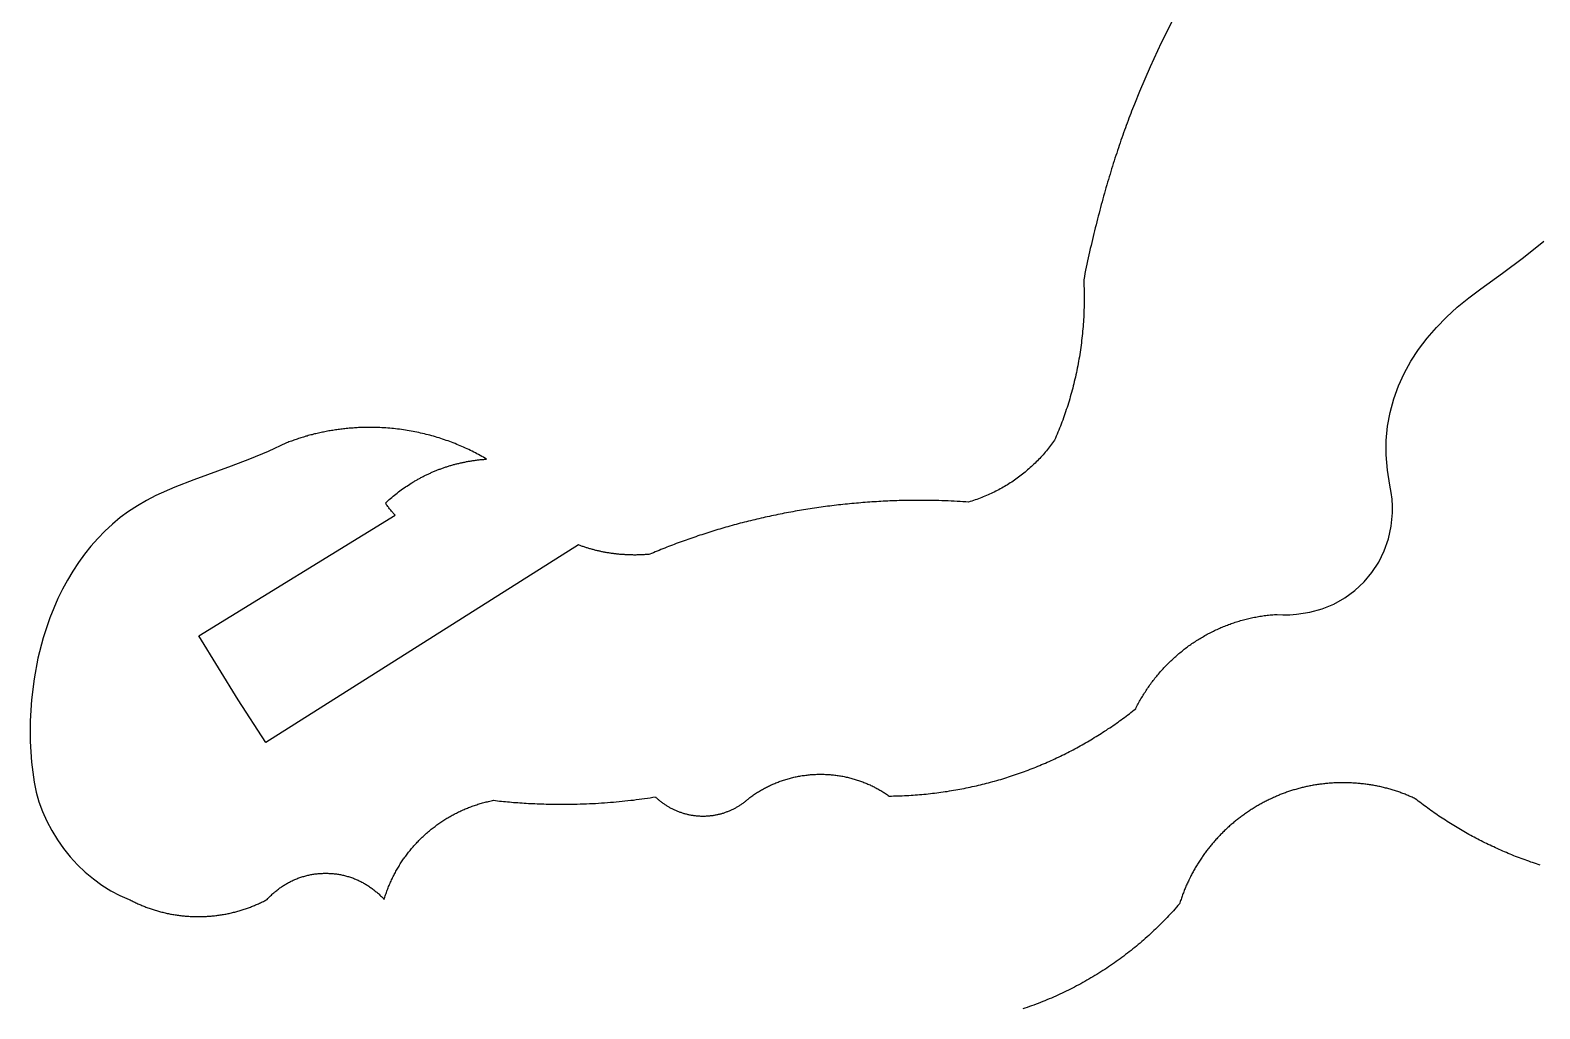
# Model space of a CAD drawing. Extents: x -331 to 1103, y -532 to 1751.
# Drawn here: x 483.9 to 729.2, y 508.9 to 667.9 of the extents above; entities that cross this region are included whole.
import ezdxf

# ---------------------------------------------------------------- set-up
doc = ezdxf.new("R2010")
doc.units = 0
doc.layers.add('Default_Layer', color=1, linetype='CONTINUOUS')

msp = doc.modelspace()

# ---------------------------------------------------------------- linework, layer by layer
at = {"layer": 'Default_Layer'}
for points in [[(669.59, 669.7), (667.66, 665.86), (665.85, 661.93), (664.13, 657.92), (663.3, 655.88), (663.15, 655.51), (663.01, 655.13), (662.86, 654.75), (662.71, 654.37), (662.56, 653.98), (662.42, 653.6), (662.27, 653.21), (662.13, 652.82), (661.98, 652.42), (661.84, 652.03), (661.69, 651.63), (661.55, 651.23), (661.41, 650.82), (661.27, 650.42), (661.12, 650.01), (660.98, 649.6), (660.84, 649.19), (660.7, 648.78), (660.57, 648.36), (660.43, 647.94), (660.29, 647.52), (660.15, 647.1), (660.02, 646.67), (659.88, 646.25), (659.75, 645.82), (659.61, 645.38), (659.48, 644.95), (659.35, 644.51), (659.21, 644.08), (659.08, 643.64), (658.95, 643.19), (658.82, 642.75), (658.69, 642.3), (658.56, 641.85), (658.44, 641.4), (658.31, 640.95), (658.18, 640.49), (658.06, 640.03), (657.93, 639.57), (657.81, 639.11), (657.68, 638.64), (657.56, 638.18), (657.44, 637.71), (657.32, 637.24), (657.2, 636.76), (657.08, 636.29), (656.96, 635.81), (656.84, 635.33), (656.73, 634.85), (656.61, 634.37), (656.49, 633.88), (656.38, 633.39), (656.27, 632.9), (656.15, 632.41), (656.04, 631.91), (655.93, 631.42), (655.82, 630.92), (655.71, 630.42), (655.6, 629.91), (655.5, 629.41), (655.39, 628.9), (655.28, 628.39), (655.18, 627.88), (655.07, 627.37), (655.09, 627.03), (655.11, 626.68), (655.12, 626.32), (655.13, 625.95), (655.14, 625.58), (655.14, 625.19), (655.15, 624.81), (655.15, 624.42), (655.15, 624.03), (655.14, 623.64), (655.14, 623.25), (655.13, 622.86), (655.12, 622.47), (655.1, 622.08), (655.09, 621.69), (655.07, 621.3), (655.05, 620.92), (655.02, 620.53), (655, 620.15), (654.97, 619.76), (654.93, 619.38), (654.9, 619), (654.86, 618.62), (654.82, 618.23), (654.78, 617.85), (654.74, 617.48), (654.69, 617.1), (654.65, 616.72), (654.59, 616.34), (654.54, 615.97), (654.49, 615.59), (654.43, 615.22), (654.37, 614.85), (654.3, 614.48), (654.24, 614.11), (654.17, 613.74), (654.1, 613.37), (654.03, 613), (653.96, 612.64), (653.88, 612.27), (653.8, 611.91), (653.72, 611.55), (653.64, 611.18), (653.55, 610.82), (653.47, 610.47), (653.38, 610.11), (653.29, 609.75), (653.19, 609.4), (653.1, 609.04), (653, 608.69), (652.9, 608.34), (652.8, 607.99), (652.69, 607.64), (652.59, 607.29), (652.48, 606.95), (652.37, 606.6), (652.25, 606.26), (652.14, 605.92), (652.02, 605.58), (651.91, 605.24), (651.78, 604.9), (651.66, 604.56), (651.54, 604.23), (651.41, 603.9), (651.28, 603.57), (651.15, 603.24), (651.02, 602.91), (650.89, 602.58), (650.75, 602.26), (650.61, 601.93), (650.47, 601.61), (650.33, 601.29), (650.17, 601.07), (650.01, 600.85), (649.85, 600.63), (649.68, 600.41), (649.52, 600.19), (649.35, 599.98), (649.18, 599.77), (649.01, 599.56), (648.83, 599.35), (648.66, 599.14), (648.48, 598.94), (648.3, 598.74), (648.11, 598.54), (647.93, 598.34), (647.74, 598.14), (647.55, 597.95), (647.36, 597.76), (647.17, 597.57), (646.97, 597.38), (646.78, 597.19), (646.58, 597.01), (646.38, 596.83), (646.18, 596.65), (645.97, 596.47), (645.77, 596.29), (645.56, 596.12), (645.35, 595.95), (645.14, 595.78), (644.92, 595.61), (644.71, 595.45), (644.49, 595.28), (644.27, 595.12), (644.05, 594.96), (643.83, 594.81), (643.6, 594.65), (643.38, 594.5), (643.15, 594.35), (642.92, 594.21), (642.69, 594.06), (642.46, 593.92), (642.22, 593.78), (641.98, 593.64), (641.75, 593.51), (641.51, 593.37), (641.26, 593.24), (641.02, 593.12), (640.78, 592.99), (640.53, 592.87), (640.28, 592.75), (640.03, 592.63), (639.78, 592.51), (639.53, 592.4), (639.27, 592.29), (639.02, 592.18), (638.76, 592.07), (638.5, 591.97), (638.24, 591.87), (637.98, 591.77), (637.71, 591.67), (637.45, 591.58), (637.18, 591.49), (636.91, 591.4), (636.64, 591.32), (636.37, 591.23), (635.92, 591.27), (635.46, 591.3), (634.99, 591.33), (634.51, 591.35), (634.03, 591.38), (633.54, 591.4), (633.04, 591.42), (632.54, 591.44), (632.03, 591.46), (631.52, 591.47), (631.01, 591.49), (630.49, 591.5), (629.97, 591.5), (629.44, 591.51), (628.92, 591.51), (628.39, 591.51), (628.02, 591.51), (627.65, 591.51), (627.28, 591.51), (626.91, 591.51), (626.54, 591.5), (626.17, 591.49), (625.81, 591.49), (625.44, 591.48), (625.07, 591.47), (624.7, 591.46), (624.33, 591.44), (623.97, 591.43), (623.6, 591.42), (623.23, 591.4), (622.87, 591.38), (622.5, 591.37), (622.13, 591.35), (621.77, 591.33), (621.4, 591.3), (621.04, 591.28), (620.68, 591.26), (620.31, 591.23), (619.95, 591.21), (619.58, 591.18), (619.22, 591.15), (618.86, 591.12), (618.5, 591.09), (618.14, 591.06), (617.77, 591.03), (617.41, 591), (617.05, 590.96), (616.69, 590.92), (616.33, 590.89), (615.97, 590.85), (615.62, 590.81), (615.26, 590.77), (614.9, 590.73), (614.54, 590.69), (614.18, 590.64), (613.83, 590.6), (613.47, 590.55), (613.12, 590.51), (612.76, 590.46), (612.4, 590.41), (612.05, 590.36), (611.7, 590.31), (611.34, 590.26), (610.99, 590.2), (610.64, 590.15), (610.28, 590.09), (609.93, 590.04), (609.58, 589.98), (609.23, 589.92), (608.88, 589.86), (608.53, 589.8), (608.18, 589.74), (607.83, 589.68), (607.48, 589.61), (607.14, 589.55), (606.79, 589.48), (606.44, 589.42), (606.09, 589.35), (605.75, 589.28), (605.4, 589.21), (605.06, 589.14), (604.71, 589.07), (604.37, 589), (604.03, 588.92), (603.68, 588.85), (603.34, 588.77), (603, 588.7), (602.66, 588.62), (602.32, 588.54), (601.98, 588.46), (601.64, 588.38), (601.3, 588.3), (600.96, 588.21), (600.63, 588.13), (600.29, 588.05), (599.95, 587.96), (599.62, 587.87), (599.28, 587.79), (598.95, 587.7), (598.61, 587.61), (598.28, 587.52), (597.95, 587.43), (597.61, 587.33), (597.28, 587.24), (596.95, 587.15), (596.62, 587.05), (596.29, 586.96), (595.96, 586.86), (595.63, 586.76), (595.31, 586.66), (594.98, 586.56), (594.65, 586.46), (594.33, 586.36), (594, 586.26), (593.68, 586.15), (593.35, 586.05), (593.03, 585.94), (592.71, 585.84), (592.38, 585.73), (592.06, 585.62), (591.74, 585.51), (591.42, 585.4), (591.1, 585.29), (590.78, 585.18), (590.47, 585.07), (590.15, 584.95), (589.83, 584.84), (589.52, 584.72), (589.2, 584.61), (588.89, 584.49), (588.57, 584.37), (588.26, 584.25), (587.95, 584.13), (587.64, 584.01), (587.33, 583.89), (587.02, 583.77), (586.71, 583.64), (586.4, 583.52), (586.09, 583.39), (585.79, 583.27), (585.48, 583.14), (585.17, 583.01), (584.87, 582.89), (584.57, 582.76), (584.43, 582.74), (584.29, 582.73), (584.15, 582.72), (584, 582.71), (583.85, 582.7), (583.7, 582.69), (583.55, 582.68), (583.4, 582.67), (583.25, 582.67), (583.09, 582.66), (582.94, 582.66), (582.78, 582.65), (582.62, 582.65), (582.46, 582.65), (582.3, 582.64), (582.14, 582.64), (581.99, 582.64), (581.83, 582.65), (581.68, 582.65), (581.53, 582.65), (581.37, 582.66), (581.22, 582.66), (581.07, 582.67), (580.92, 582.67), (580.77, 582.68), (580.61, 582.69), (580.46, 582.7), (580.31, 582.71), (580.16, 582.72), (580.01, 582.73), (579.86, 582.74), (579.71, 582.75), (579.56, 582.77), (579.41, 582.78), (579.26, 582.8), (579.12, 582.81), (578.97, 582.83), (578.82, 582.85), (578.67, 582.87), (578.53, 582.89), (578.38, 582.91), (578.23, 582.93), (578.09, 582.95), (577.94, 582.97), (577.8, 583), (577.65, 583.02), (577.51, 583.05), (577.36, 583.07), (577.22, 583.1), (577.08, 583.13), (576.93, 583.15), (576.79, 583.18), (576.65, 583.21), (576.51, 583.24), (576.37, 583.27), (576.23, 583.3), (576.09, 583.34), (575.95, 583.37), (575.81, 583.4), (575.67, 583.44), (575.53, 583.47), (575.39, 583.51), (575.26, 583.55), (575.12, 583.58), (574.98, 583.62), (574.85, 583.66), (574.71, 583.7), (574.58, 583.74), (574.44, 583.78), (574.31, 583.82), (574.18, 583.87), (574.05, 583.91), (573.91, 583.95), (573.78, 584), (573.65, 584.04), (573.52, 584.09), (573.39, 584.13), (573.26, 584.18), (573.14, 584.23), (573.01, 584.27), (522.22, 552.21), (517.71, 559.11), (511.33, 569.49), (543.24, 589.11), (543.14, 589.22), (543.03, 589.33), (542.92, 589.44), (542.82, 589.56), (542.72, 589.67), (542.62, 589.79), (542.51, 589.91), (542.41, 590.03), (542.32, 590.16), (542.22, 590.28), (542.12, 590.41), (542.02, 590.54), (541.93, 590.67), (541.83, 590.8), (541.74, 590.94), (541.65, 591.07), (541.85, 591.26), (542.05, 591.45), (542.26, 591.64), (542.47, 591.82), (542.68, 592), (542.9, 592.18), (543.11, 592.36), (543.33, 592.53), (543.55, 592.71), (543.77, 592.88), (543.99, 593.05), (544.21, 593.21), (544.44, 593.38), (544.67, 593.54), (544.9, 593.7), (545.13, 593.85), (545.37, 594.01), (545.6, 594.16), (545.84, 594.31), (545.96, 594.38), (546.08, 594.45), (546.2, 594.53), (546.32, 594.6), (546.44, 594.67), (546.56, 594.74), (546.68, 594.81), (546.8, 594.88), (546.93, 594.95), (547.05, 595.02), (547.17, 595.08), (547.3, 595.15), (547.42, 595.22), (547.55, 595.28), (547.67, 595.35), (547.8, 595.41), (547.92, 595.48), (548.05, 595.54), (548.18, 595.6), (548.3, 595.66), (548.43, 595.72), (548.56, 595.78), (548.69, 595.84), (548.82, 595.9), (548.95, 595.96), (549.07, 596.02), (549.2, 596.08), (549.34, 596.13), (549.47, 596.19), (549.6, 596.24), (549.73, 596.3), (549.86, 596.35), (549.99, 596.4), (550.12, 596.46), (550.26, 596.51), (550.39, 596.56), (550.52, 596.61), (550.66, 596.66), (550.79, 596.71), (550.93, 596.75), (551.06, 596.8), (551.2, 596.85), (551.33, 596.89), (551.47, 596.94), (551.61, 596.98), (551.74, 597.03), (551.88, 597.07), (552.02, 597.11), (552.15, 597.16), (552.29, 597.2), (552.43, 597.24), (552.57, 597.28), (552.71, 597.32), (552.85, 597.35), (552.99, 597.39), (553.13, 597.43), (553.27, 597.46), (553.41, 597.5), (553.55, 597.53), (553.69, 597.57), (553.83, 597.6), (553.98, 597.63), (554.12, 597.66), (554.26, 597.69), (554.4, 597.72), (554.55, 597.75), (554.69, 597.78), (554.83, 597.81), (554.98, 597.83), (555.12, 597.86), (555.27, 597.89), (555.41, 597.91), (555.56, 597.93), (555.7, 597.96), (555.85, 597.98), (555.99, 598), (556.14, 598.02), (556.29, 598.04), (556.43, 598.06), (556.58, 598.08), (556.73, 598.1), (556.88, 598.11), (557.02, 598.13), (557.17, 598.14), (557.32, 598.16), (557.47, 598.17), (557.62, 598.18), (557.77, 598.2), (557.92, 598.21), (558.07, 598.22), (557.81, 598.37), (557.56, 598.52), (557.3, 598.66), (557.04, 598.81), (556.78, 598.95), (556.51, 599.09), (556.25, 599.23), (555.98, 599.37), (555.71, 599.5), (555.44, 599.64), (555.17, 599.77), (554.9, 599.9), (554.63, 600.02), (554.35, 600.15), (554.08, 600.27), (553.8, 600.39), (553.52, 600.51), (553.24, 600.62), (552.96, 600.74), (552.67, 600.85), (552.39, 600.96), (552.1, 601.06), (551.81, 601.17), (551.52, 601.27), (551.23, 601.37), (550.94, 601.47), (550.65, 601.56), (550.36, 601.66), (550.06, 601.75), (549.77, 601.84), (549.47, 601.92), (549.17, 602.01), (548.87, 602.09), (548.57, 602.17), (548.27, 602.24), (547.97, 602.32), (547.66, 602.39), (547.36, 602.46), (547.05, 602.53), (546.74, 602.59), (546.44, 602.65), (546.13, 602.71), (545.82, 602.77), (545.51, 602.83), (545.19, 602.88), (544.88, 602.93), (544.57, 602.97), (544.25, 603.02), (543.94, 603.06), (543.62, 603.1), (543.3, 603.14), (542.98, 603.17), (542.67, 603.2), (542.35, 603.23), (542.02, 603.26), (541.7, 603.28), (541.38, 603.3), (541.06, 603.32), (540.73, 603.33), (540.41, 603.35), (540.08, 603.36), (539.76, 603.36), (539.43, 603.37), (539.1, 603.37), (538.88, 603.37), (538.65, 603.37), (538.42, 603.36), (538.2, 603.36), (537.97, 603.35), (537.74, 603.34), (537.52, 603.34), (537.29, 603.33), (537.07, 603.31), (536.84, 603.3), (536.62, 603.29), (536.4, 603.27), (536.17, 603.26), (535.95, 603.24), (535.73, 603.22), (535.51, 603.2), (535.29, 603.18), (535.06, 603.16), (534.84, 603.13), (534.62, 603.11), (534.41, 603.08), (534.19, 603.05), (533.97, 603.02), (533.75, 602.99), (533.53, 602.96), (533.32, 602.93), (533.1, 602.89), (532.89, 602.86), (532.67, 602.82), (532.46, 602.79), (532.24, 602.75), (532.03, 602.71), (531.82, 602.67), (531.61, 602.62), (531.4, 602.58), (531.18, 602.54), (530.98, 602.49), (530.77, 602.44), (530.56, 602.4), (530.35, 602.35), (530.14, 602.3), (529.94, 602.25), (529.73, 602.19), (529.53, 602.14), (529.32, 602.09), (529.12, 602.03), (528.92, 601.97), (528.71, 601.92), (528.51, 601.86), (528.31, 601.8), (528.11, 601.74), (527.91, 601.68), (527.72, 601.61), (527.52, 601.55), (527.32, 601.48), (527.13, 601.42), (526.93, 601.35), (526.74, 601.28), (526.55, 601.21), (526.36, 601.14), (526.16, 601.07), (525.97, 601), (525.79, 600.93), (525.6, 600.85), (522.59, 599.44), (519.59, 598.19), (516.57, 597.06), (510.5, 594.85), (507.44, 593.65), (504.37, 592.29), (502.82, 591.5), (501.35, 590.64), (499.93, 589.71), (498.58, 588.71), (497.29, 587.64), (496.07, 586.51), (494.9, 585.32), (493.8, 584.07), (492.76, 582.77), (491.78, 581.42), (490.86, 580.02), (490, 578.58), (489.2, 577.1), (488.45, 575.58), (487.14, 572.45), (486.06, 569.21), (485.2, 565.89), (484.56, 562.51), (484.14, 559.11), (483.94, 555.71), (483.94, 552.33), (484.16, 549), (484.57, 545.75), (484.9, 544.14), (485.35, 542.54), (485.93, 540.96), (486.63, 539.4), (487.44, 537.87), (488.35, 536.39), (489.35, 534.97), (490.45, 533.61), (491.62, 532.32), (492.88, 531.12), (494.2, 530.01), (495.58, 529), (497.02, 528.1), (498.51, 527.33), (500.03, 526.7), (500.18, 526.61), (500.33, 526.53), (500.49, 526.45), (500.64, 526.37), (500.8, 526.3), (500.96, 526.22), (501.11, 526.15), (501.27, 526.07), (501.43, 526), (501.59, 525.93), (501.75, 525.85), (501.92, 525.79), (502.08, 525.72), (502.24, 525.65), (502.41, 525.58), (502.57, 525.52), (502.74, 525.45), (502.9, 525.39), (503.07, 525.33), (503.24, 525.27), (503.41, 525.21), (503.58, 525.15), (503.75, 525.09), (503.92, 525.04), (504.09, 524.98), (504.26, 524.93), (504.43, 524.88), (504.61, 524.83), (504.78, 524.78), (504.96, 524.73), (505.13, 524.68), (505.31, 524.64), (505.49, 524.6), (505.66, 524.55), (505.84, 524.51), (506.02, 524.47), (506.2, 524.43), (506.38, 524.39), (506.56, 524.36), (506.74, 524.32), (506.92, 524.29), (507.1, 524.26), (507.29, 524.23), (507.47, 524.2), (507.65, 524.17), (507.84, 524.14), (508.02, 524.12), (508.21, 524.09), (508.39, 524.07), (508.58, 524.05), (508.77, 524.03), (508.95, 524.01), (509.14, 523.99), (509.33, 523.98), (509.52, 523.96), (509.71, 523.95), (509.9, 523.94), (510.09, 523.93), (510.28, 523.92), (510.47, 523.91), (510.66, 523.91), (510.85, 523.91), (511.04, 523.9), (511.23, 523.9), (511.42, 523.9), (511.62, 523.91), (511.81, 523.91), (512, 523.91), (512.19, 523.92), (512.38, 523.93), (512.57, 523.94), (512.76, 523.95), (512.95, 523.96), (513.14, 523.98), (513.32, 523.99), (513.51, 524.01), (513.7, 524.03), (513.89, 524.05), (514.07, 524.07), (514.26, 524.09), (514.44, 524.12), (514.63, 524.14), (514.81, 524.17), (514.99, 524.2), (515.18, 524.23), (515.36, 524.26), (515.54, 524.29), (515.72, 524.32), (515.91, 524.36), (516.09, 524.39), (516.27, 524.43), (516.44, 524.47), (516.62, 524.51), (516.8, 524.55), (516.98, 524.6), (517.16, 524.64), (517.33, 524.68), (517.51, 524.73), (517.68, 524.78), (517.86, 524.83), (518.03, 524.88), (518.2, 524.93), (518.38, 524.98), (518.55, 525.04), (518.72, 525.09), (518.89, 525.15), (519.06, 525.21), (519.23, 525.27), (519.39, 525.33), (519.56, 525.39), (519.73, 525.45), (519.89, 525.52), (520.06, 525.58), (520.22, 525.65), (520.39, 525.72), (520.55, 525.79), (520.71, 525.85), (520.87, 525.93), (521.03, 526), (521.19, 526.07), (521.35, 526.15), (521.51, 526.22), (521.67, 526.3), (521.82, 526.37), (521.98, 526.45), (522.13, 526.53), (522.28, 526.61), (522.44, 526.7), (522.55, 526.82), (522.66, 526.94), (522.77, 527.06), (522.89, 527.17), (523, 527.29), (523.12, 527.4), (523.24, 527.52), (523.36, 527.63), (523.49, 527.74), (523.61, 527.85), (523.73, 527.95), (523.86, 528.06), (523.99, 528.16), (524.12, 528.26), (524.25, 528.36), (524.38, 528.46), (524.51, 528.56), (524.65, 528.65), (524.78, 528.75), (524.92, 528.84), (525.06, 528.93), (525.2, 529.02), (525.34, 529.1), (525.48, 529.19), (525.62, 529.27), (525.76, 529.35), (525.91, 529.43), (526.05, 529.51), (526.2, 529.59), (526.35, 529.66), (526.5, 529.73), (526.65, 529.8), (526.8, 529.87), (526.95, 529.93), (527.11, 530), (527.26, 530.06), (527.42, 530.12), (527.57, 530.18), (527.73, 530.24), (527.89, 530.29), (528.05, 530.34), (528.21, 530.39), (528.37, 530.44), (528.53, 530.49), (528.7, 530.53), (528.86, 530.57), (529.02, 530.61), (529.19, 530.65), (529.35, 530.68), (529.52, 530.72), (529.69, 530.75), (529.86, 530.78), (530.03, 530.8), (530.2, 530.83), (530.37, 530.85), (530.54, 530.87), (530.71, 530.89), (530.88, 530.9), (531.06, 530.92), (531.23, 530.93), (531.41, 530.93), (531.58, 530.94), (531.76, 530.94), (531.93, 530.95), (532.11, 530.94), (532.28, 530.94), (532.46, 530.93), (532.63, 530.93), (532.81, 530.92), (532.98, 530.9), (533.15, 530.89), (533.33, 530.87), (533.5, 530.85), (533.67, 530.83), (533.84, 530.8), (534.01, 530.78), (534.18, 530.75), (534.34, 530.72), (534.51, 530.68), (534.68, 530.65), (534.84, 530.61), (535.01, 530.57), (535.17, 530.53), (535.33, 530.49), (535.49, 530.44), (535.66, 530.39), (535.82, 530.34), (535.97, 530.29), (536.13, 530.24), (536.29, 530.18), (536.45, 530.12), (536.6, 530.06), (536.76, 530), (536.91, 529.93), (537.06, 529.87), (537.21, 529.8), (537.37, 529.73), (537.51, 529.66), (537.66, 529.59), (537.81, 529.51), (537.96, 529.43), (538.1, 529.35), (538.24, 529.27), (538.39, 529.19), (538.53, 529.1), (538.67, 529.02), (538.81, 528.93), (538.95, 528.84), (539.08, 528.75), (539.22, 528.65), (539.35, 528.56), (539.49, 528.46), (539.62, 528.36), (539.75, 528.26), (539.88, 528.16), (540, 528.06), (540.13, 527.95), (540.26, 527.85), (540.38, 527.74), (540.5, 527.63), (540.62, 527.52), (540.74, 527.4), (540.86, 527.29), (540.98, 527.17), (541.09, 527.06), (541.21, 526.94), (541.32, 526.82), (541.43, 526.7), (541.49, 526.89), (541.55, 527.08), (541.61, 527.27), (541.67, 527.46), (541.74, 527.65), (541.81, 527.84), (541.87, 528.03), (541.94, 528.21), (542.02, 528.4), (542.09, 528.59), (542.16, 528.77), (542.24, 528.96), (542.32, 529.14), (542.4, 529.32), (542.48, 529.5), (542.56, 529.68), (542.64, 529.86), (542.73, 530.04), (542.81, 530.22), (542.9, 530.4), (542.99, 530.57), (543.08, 530.75), (543.17, 530.92), (543.26, 531.09), (543.36, 531.27), (543.45, 531.44), (543.55, 531.61), (543.65, 531.78), (543.75, 531.95), (543.85, 532.12), (543.95, 532.28), (544.06, 532.45), (544.16, 532.61), (544.27, 532.78), (544.38, 532.94), (544.49, 533.1), (544.6, 533.26), (544.71, 533.42), (544.82, 533.58), (544.94, 533.74), (545.05, 533.9), (545.17, 534.05), (545.29, 534.21), (545.41, 534.36), (545.53, 534.51), (545.65, 534.66), (545.77, 534.81), (545.9, 534.96), (546.03, 535.11), (546.15, 535.26), (546.28, 535.41), (546.41, 535.55), (546.54, 535.69), (546.67, 535.84), (546.8, 535.98), (546.94, 536.12), (547.07, 536.26), (547.21, 536.4), (547.35, 536.53), (547.49, 536.67), (547.63, 536.81), (547.77, 536.94), (547.91, 537.07), (548.05, 537.2), (548.2, 537.33), (548.34, 537.46), (548.49, 537.59), (548.64, 537.72), (548.79, 537.84), (548.93, 537.96), (549.09, 538.09), (549.24, 538.21), (549.39, 538.33), (549.54, 538.45), (549.7, 538.56), (549.86, 538.68), (550.01, 538.8), (550.17, 538.91), (550.33, 539.02), (550.49, 539.13), (550.65, 539.24), (550.81, 539.35), (550.98, 539.46), (551.14, 539.56), (551.3, 539.67), (551.47, 539.77), (551.64, 539.87), (551.8, 539.97), (551.97, 540.07), (552.14, 540.17), (552.31, 540.27), (552.48, 540.36), (552.66, 540.46), (552.83, 540.55), (553, 540.64), (553.18, 540.73), (553.36, 540.82), (553.53, 540.9), (553.71, 540.99), (553.89, 541.07), (554.07, 541.15), (554.25, 541.23), (554.43, 541.31), (554.61, 541.39), (554.79, 541.47), (554.98, 541.54), (555.16, 541.61), (555.35, 541.68), (555.53, 541.75), (555.72, 541.82), (555.91, 541.89), (556.09, 541.96), (556.28, 542.02), (556.47, 542.08), (556.66, 542.14), (556.86, 542.2), (557.05, 542.26), (557.24, 542.32), (557.43, 542.37), (557.63, 542.42), (557.82, 542.47), (558.02, 542.52), (558.21, 542.57), (558.41, 542.62), (558.61, 542.66), (558.81, 542.71), (559.01, 542.75), (559.21, 542.79), (559.52, 542.75), (559.84, 542.72), (560.15, 542.68), (560.48, 542.65), (560.8, 542.61), (561.13, 542.58), (561.46, 542.55), (561.79, 542.52), (562.13, 542.49), (562.46, 542.46), (562.8, 542.44), (563.14, 542.41), (563.49, 542.39), (563.83, 542.36), (564.18, 542.34), (564.53, 542.32), (564.88, 542.3), (565.23, 542.28), (565.59, 542.26), (565.94, 542.25), (566.3, 542.23), (566.66, 542.22), (567.02, 542.21), (567.38, 542.2), (567.74, 542.19), (568.1, 542.18), (568.46, 542.17), (568.83, 542.16), (569.19, 542.16), (569.56, 542.16), (569.92, 542.15), (570.29, 542.15), (570.79, 542.15), (571.29, 542.16), (571.79, 542.16), (572.3, 542.17), (572.79, 542.19), (573.29, 542.2), (573.79, 542.22), (574.29, 542.23), (574.78, 542.25), (575.27, 542.28), (575.77, 542.3), (576.25, 542.33), (576.74, 542.36), (577.23, 542.4), (577.71, 542.43), (578.19, 542.47), (578.67, 542.51), (579.15, 542.55), (579.62, 542.59), (580.09, 542.64), (580.56, 542.69), (581.03, 542.74), (581.49, 542.79), (581.95, 542.84), (582.4, 542.9), (582.86, 542.96), (583.31, 543.02), (583.75, 543.08), (584.19, 543.15), (584.63, 543.22), (585.07, 543.28), (585.5, 543.35), (585.59, 543.26), (585.69, 543.18), (585.78, 543.09), (585.88, 543), (585.98, 542.92), (586.08, 542.83), (586.18, 542.75), (586.28, 542.67), (586.38, 542.59), (586.49, 542.51), (586.59, 542.43), (586.7, 542.35), (586.8, 542.27), (586.91, 542.2), (587.02, 542.13), (587.13, 542.05), (587.24, 541.98), (587.35, 541.91), (587.46, 541.84), (587.57, 541.78), (587.69, 541.71), (587.8, 541.64), (587.92, 541.58), (588.03, 541.52), (588.15, 541.46), (588.27, 541.4), (588.38, 541.34), (588.5, 541.28), (588.62, 541.23), (588.74, 541.17), (588.87, 541.12), (588.99, 541.07), (589.11, 541.02), (589.23, 540.97), (589.36, 540.93), (589.48, 540.88), (589.61, 540.84), (589.74, 540.79), (589.86, 540.75), (589.99, 540.71), (590.12, 540.67), (590.25, 540.64), (590.38, 540.6), (590.51, 540.57), (590.64, 540.54), (590.77, 540.51), (590.9, 540.48), (591.04, 540.45), (591.17, 540.43), (591.3, 540.4), (591.44, 540.38), (591.57, 540.36), (591.71, 540.34), (591.84, 540.32), (591.98, 540.3), (592.12, 540.29), (592.25, 540.28), (592.39, 540.27), (592.53, 540.26), (592.67, 540.25), (592.81, 540.24), (592.95, 540.24), (593.09, 540.24), (593.23, 540.23), (593.37, 540.24), (593.51, 540.24), (593.64, 540.24), (593.78, 540.25), (593.92, 540.26), (594.05, 540.26), (594.19, 540.28), (594.32, 540.29), (594.46, 540.3), (594.59, 540.32), (594.72, 540.33), (594.86, 540.35), (594.99, 540.37), (595.12, 540.39), (595.25, 540.42), (595.38, 540.44), (595.51, 540.47), (595.64, 540.5), (595.77, 540.53), (595.9, 540.56), (596.03, 540.59), (596.16, 540.62), (596.29, 540.66), (596.41, 540.7), (596.54, 540.73), (596.66, 540.77), (596.79, 540.81), (596.91, 540.86), (597.03, 540.9), (597.16, 540.95), (597.28, 540.99), (597.4, 541.04), (597.52, 541.09), (597.64, 541.14), (597.76, 541.19), (597.88, 541.25), (597.99, 541.3), (598.11, 541.36), (598.23, 541.42), (598.34, 541.47), (598.46, 541.53), (598.57, 541.59), (598.68, 541.66), (598.79, 541.72), (598.9, 541.79), (599.01, 541.85), (599.12, 541.92), (599.23, 541.99), (599.34, 542.06), (599.45, 542.13), (599.55, 542.2), (599.66, 542.28), (599.76, 542.35), (599.87, 542.43), (599.97, 542.5), (600.07, 542.58), (600.17, 542.66), (600.27, 542.74), (600.37, 542.82), (600.47, 542.91), (600.56, 542.99), (600.66, 543.07), (600.75, 543.16), (600.85, 543.25), (601, 543.36), (601.15, 543.46), (601.3, 543.57), (601.45, 543.68), (601.6, 543.78), (601.76, 543.88), (601.91, 543.99), (602.07, 544.09), (602.23, 544.18), (602.39, 544.28), (602.55, 544.38), (602.71, 544.47), (602.87, 544.56), (603.04, 544.66), (603.2, 544.74), (603.37, 544.83), (603.54, 544.92), (603.7, 545), (603.87, 545.09), (604.04, 545.17), (604.21, 545.25), (604.38, 545.33), (604.56, 545.4), (604.73, 545.48), (604.91, 545.55), (605.08, 545.62), (605.26, 545.7), (605.43, 545.76), (605.61, 545.83), (605.79, 545.9), (605.97, 545.96), (606.15, 546.02), (606.33, 546.08), (606.52, 546.14), (606.7, 546.2), (606.88, 546.25), (607.07, 546.3), (607.26, 546.35), (607.44, 546.4), (607.63, 546.45), (607.82, 546.5), (608.01, 546.54), (608.2, 546.58), (608.39, 546.62), (608.58, 546.66), (608.77, 546.7), (608.96, 546.73), (609.15, 546.77), (609.35, 546.8), (609.54, 546.83), (609.74, 546.85), (609.93, 546.88), (610.13, 546.9), (610.33, 546.92), (610.52, 546.94), (610.72, 546.96), (610.92, 546.98), (611.12, 546.99), (611.32, 547), (611.52, 547.01), (611.72, 547.02), (611.92, 547.02), (612.12, 547.02), (612.33, 547.03), (612.52, 547.02), (612.72, 547.02), (612.91, 547.02), (613.11, 547.01), (613.3, 547), (613.49, 546.99), (613.68, 546.98), (613.88, 546.96), (614.07, 546.95), (614.26, 546.93), (614.45, 546.91), (614.64, 546.89), (614.83, 546.86), (615.02, 546.84), (615.21, 546.81), (615.39, 546.78), (615.58, 546.75), (615.77, 546.72), (615.95, 546.69), (616.14, 546.65), (616.32, 546.61), (616.51, 546.57), (616.69, 546.53), (616.87, 546.49), (617.05, 546.44), (617.23, 546.4), (617.41, 546.35), (617.59, 546.3), (617.77, 546.25), (617.95, 546.2), (618.13, 546.14), (618.3, 546.09), (618.48, 546.03), (618.65, 545.97), (618.83, 545.91), (619, 545.84), (619.17, 545.78), (619.34, 545.71), (619.52, 545.65), (619.69, 545.58), (619.85, 545.51), (620.02, 545.44), (620.19, 545.36), (620.36, 545.29), (620.52, 545.21), (620.69, 545.13), (620.85, 545.05), (621.01, 544.97), (621.17, 544.89), (621.33, 544.81), (621.49, 544.72), (621.65, 544.63), (621.81, 544.55), (621.97, 544.46), (622.12, 544.37), (622.28, 544.27), (622.43, 544.18), (622.58, 544.08), (622.73, 543.99), (622.88, 543.89), (623.03, 543.79), (623.18, 543.69), (623.33, 543.59), (623.47, 543.48), (623.83, 543.49), (624.19, 543.5), (624.54, 543.5), (624.9, 543.51), (625.25, 543.53), (625.6, 543.54), (625.96, 543.56), (626.31, 543.57), (626.66, 543.59), (627.02, 543.61), (627.37, 543.64), (627.72, 543.66), (628.07, 543.69), (628.42, 543.72), (628.77, 543.75), (629.12, 543.78), (629.46, 543.81), (629.81, 543.85), (630.16, 543.89), (630.5, 543.93), (630.85, 543.97), (631.2, 544.01), (631.54, 544.06), (631.89, 544.1), (632.23, 544.15), (632.57, 544.2), (632.91, 544.25), (633.26, 544.31), (633.6, 544.36), (633.94, 544.42), (634.28, 544.48), (634.62, 544.54), (634.96, 544.6), (635.29, 544.66), (635.63, 544.73), (635.97, 544.8), (636.3, 544.87), (636.64, 544.94), (636.97, 545.01), (637.31, 545.09), (637.64, 545.16), (637.98, 545.24), (638.31, 545.32), (638.64, 545.4), (638.97, 545.48), (639.3, 545.57), (639.63, 545.65), (639.96, 545.74), (640.29, 545.83), (640.61, 545.92), (640.94, 546.01), (641.27, 546.11), (641.59, 546.2), (641.91, 546.3), (642.24, 546.4), (642.56, 546.5), (642.88, 546.6), (643.2, 546.71), (643.53, 546.81), (643.85, 546.92), (644.16, 547.03), (644.48, 547.14), (644.8, 547.25), (645.12, 547.36), (645.43, 547.48), (645.75, 547.6), (646.06, 547.71), (646.38, 547.83), (646.69, 547.96), (647, 548.08), (647.31, 548.2), (647.62, 548.33), (647.93, 548.46), (648.24, 548.59), (648.55, 548.72), (648.85, 548.85), (649.16, 548.98), (649.47, 549.12), (649.77, 549.25), (650.07, 549.39), (650.38, 549.53), (650.68, 549.67), (650.98, 549.81), (651.28, 549.96), (651.58, 550.1), (651.88, 550.25), (652.17, 550.4), (652.47, 550.55), (652.76, 550.7), (653.06, 550.85), (653.35, 551.01), (653.65, 551.16), (653.94, 551.32), (654.23, 551.48), (654.52, 551.64), (654.81, 551.8), (655.09, 551.96), (655.38, 552.12), (655.67, 552.29), (655.95, 552.46), (656.24, 552.63), (656.52, 552.79), (656.8, 552.97), (657.08, 553.14), (657.36, 553.31), (657.64, 553.49), (657.92, 553.66), (658.2, 553.84), (658.47, 554.02), (658.75, 554.2), (659.02, 554.38), (659.3, 554.57), (659.57, 554.75), (659.84, 554.94), (660.11, 555.12), (660.38, 555.31), (660.65, 555.5), (660.91, 555.69), (661.18, 555.88), (661.44, 556.08), (661.71, 556.27), (661.97, 556.47), (662.23, 556.67), (662.49, 556.86), (662.75, 557.06), (663.01, 557.27), (663.26, 557.47), (663.52, 557.67), (663.62, 557.87), (663.73, 558.08), (663.83, 558.28), (663.94, 558.48), (664.05, 558.68), (664.16, 558.88), (664.27, 559.07), (664.38, 559.27), (664.49, 559.47), (664.61, 559.66), (664.73, 559.85), (664.84, 560.05), (664.96, 560.24), (665.09, 560.43), (665.21, 560.61), (665.33, 560.8), (665.46, 560.99), (665.59, 561.17), (665.71, 561.36), (665.84, 561.54), (665.98, 561.72), (666.11, 561.91), (666.24, 562.09), (666.38, 562.26), (666.52, 562.44), (666.65, 562.62), (666.79, 562.79), (666.93, 562.97), (667.08, 563.14), (667.22, 563.31), (667.37, 563.48), (667.51, 563.65), (667.66, 563.82), (667.81, 563.98), (667.96, 564.15), (668.11, 564.31), (668.26, 564.48), (668.42, 564.64), (668.57, 564.8), (668.73, 564.96), (668.89, 565.12), (669.05, 565.27), (669.21, 565.43), (669.37, 565.58), (669.53, 565.73), (669.7, 565.88), (669.86, 566.03), (670.03, 566.18), (670.19, 566.33), (670.36, 566.48), (670.53, 566.62), (670.7, 566.76), (670.88, 566.9), (671.05, 567.04), (671.22, 567.18), (671.4, 567.32), (671.58, 567.46), (671.75, 567.59), (671.93, 567.72), (672.11, 567.86), (672.3, 567.99), (672.48, 568.11), (672.66, 568.24), (672.85, 568.37), (673.03, 568.49), (673.22, 568.61), (673.4, 568.74), (673.59, 568.86), (673.78, 568.97), (673.97, 569.09), (674.17, 569.21), (674.36, 569.32), (674.55, 569.43), (674.75, 569.54), (674.94, 569.65), (675.14, 569.76), (675.34, 569.87), (675.53, 569.97), (675.73, 570.07), (675.93, 570.17), (676.14, 570.27), (676.34, 570.37), (676.54, 570.47), (676.75, 570.56), (676.95, 570.66), (677.16, 570.75), (677.36, 570.84), (677.57, 570.92), (677.78, 571.01), (677.99, 571.1), (678.2, 571.18), (678.41, 571.26), (678.62, 571.34), (678.84, 571.42), (679.05, 571.49), (679.26, 571.57), (679.48, 571.64), (679.7, 571.71), (679.91, 571.78), (680.13, 571.85), (680.35, 571.92), (680.57, 571.98), (680.79, 572.04), (681.01, 572.1), (681.23, 572.16), (681.45, 572.22), (681.68, 572.27), (681.9, 572.33), (682.12, 572.38), (682.35, 572.43), (682.57, 572.48), (682.8, 572.52), (683.03, 572.57), (683.26, 572.61), (683.48, 572.65), (683.71, 572.69), (683.94, 572.72), (684.17, 572.76), (684.41, 572.79), (684.64, 572.82), (684.87, 572.85), (685.1, 572.88), (685.34, 572.9), (685.57, 572.93), (685.81, 572.95), (686.04, 572.97), (686.28, 572.99), (686.51, 573), (687.42, 572.95), (688.54, 572.94), (689.64, 573.01), (691.78, 573.33), (693.81, 573.89), (695.72, 574.68), (697.5, 575.68), (699.13, 576.88), (700.61, 578.26), (701.9, 579.81), (703, 581.5), (703.9, 583.33), (704.58, 585.28), (705.03, 587.33), (705.22, 589.48), (705.23, 590.57), (705.16, 591.69), (705.02, 592.82), (704.82, 593.96), (704.4, 596.45), (704.2, 598.89), (704.21, 601.26), (704.43, 603.56), (704.84, 605.81), (705.43, 607.99), (706.2, 610.1), (707.14, 612.14), (708.23, 614.12), (709.48, 616.02), (710.86, 617.85), (712.38, 619.61), (714.01, 621.29), (715.76, 622.89), (717.61, 624.41), (719.56, 625.86), (723.12, 628.41), (726.54, 630.97), (729.81, 633.6)], [(729.23, 532.26), (728.92, 532.36), (728.61, 532.46), (728.3, 532.56), (727.99, 532.67), (727.68, 532.77), (727.37, 532.88), (727.07, 532.99), (726.76, 533.1), (726.46, 533.21), (726.15, 533.33), (725.85, 533.44), (725.54, 533.56), (725.24, 533.68), (724.94, 533.8), (724.64, 533.92), (724.34, 534.04), (724.04, 534.16), (723.74, 534.29), (723.44, 534.42), (723.15, 534.54), (722.85, 534.67), (722.55, 534.8), (722.26, 534.94), (721.97, 535.07), (721.67, 535.21), (721.38, 535.34), (721.09, 535.48), (720.8, 535.62), (720.51, 535.76), (720.22, 535.9), (719.93, 536.05), (719.65, 536.19), (719.36, 536.34), (719.08, 536.48), (718.79, 536.63), (718.51, 536.78), (718.23, 536.93), (717.94, 537.09), (717.66, 537.24), (717.38, 537.4), (717.11, 537.55), (716.83, 537.71), (716.55, 537.87), (716.27, 538.03), (716, 538.19), (715.73, 538.36), (715.45, 538.52), (715.18, 538.69), (714.91, 538.86), (714.64, 539.03), (714.37, 539.2), (714.1, 539.37), (713.83, 539.54), (713.57, 539.71), (713.3, 539.89), (713.03, 540.06), (712.77, 540.24), (712.51, 540.42), (712.25, 540.6), (711.99, 540.78), (711.73, 540.96), (711.47, 541.15), (711.21, 541.33), (710.95, 541.52), (710.7, 541.71), (710.44, 541.9), (710.19, 542.08), (709.94, 542.28), (709.68, 542.47), (709.43, 542.66), (709.18, 542.86), (708.94, 543.05), (708.77, 543.13), (708.61, 543.2), (708.45, 543.28), (708.28, 543.35), (708.12, 543.42), (707.95, 543.49), (707.79, 543.56), (707.62, 543.63), (707.45, 543.7), (707.28, 543.77), (707.11, 543.84), (706.94, 543.9), (706.77, 543.96), (706.6, 544.03), (706.43, 544.09), (706.25, 544.15), (706.08, 544.21), (705.9, 544.27), (705.73, 544.32), (705.55, 544.38), (705.37, 544.44), (705.2, 544.49), (705.02, 544.54), (704.84, 544.59), (704.66, 544.64), (704.48, 544.69), (704.3, 544.74), (704.11, 544.79), (703.93, 544.83), (703.75, 544.88), (703.56, 544.92), (703.38, 544.96), (703.19, 545.01), (703.01, 545.05), (702.82, 545.08), (702.64, 545.12), (702.45, 545.16), (702.26, 545.19), (702.07, 545.23), (701.88, 545.26), (701.69, 545.29), (701.5, 545.32), (701.31, 545.35), (701.12, 545.38), (700.93, 545.4), (700.74, 545.43), (700.55, 545.45), (700.35, 545.47), (700.16, 545.49), (699.97, 545.51), (699.77, 545.53), (699.58, 545.55), (699.38, 545.56), (699.19, 545.58), (698.99, 545.59), (698.79, 545.6), (698.6, 545.61), (698.4, 545.62), (698.2, 545.63), (698, 545.64), (697.81, 545.64), (697.61, 545.65), (697.41, 545.65), (697.21, 545.65), (697.02, 545.65), (696.83, 545.65), (696.63, 545.64), (696.44, 545.64), (696.25, 545.63), (696.06, 545.63), (695.87, 545.62), (695.68, 545.61), (695.49, 545.6), (695.31, 545.58), (695.12, 545.57), (694.93, 545.56), (694.74, 545.54), (694.55, 545.52), (694.37, 545.51), (694.18, 545.49), (694, 545.47), (693.81, 545.44), (693.63, 545.42), (693.44, 545.4), (693.26, 545.37), (693.07, 545.34), (692.89, 545.32), (692.71, 545.29), (692.53, 545.26), (692.34, 545.23), (692.16, 545.19), (691.98, 545.16), (691.8, 545.13), (691.62, 545.09), (691.44, 545.05), (691.27, 545.02), (691.09, 544.98), (690.91, 544.94), (690.73, 544.89), (690.56, 544.85), (690.38, 544.81), (690.21, 544.76), (690.03, 544.72), (689.86, 544.67), (689.69, 544.62), (689.51, 544.57), (689.34, 544.52), (689.17, 544.47), (689, 544.42), (688.83, 544.37), (688.66, 544.31), (688.49, 544.26), (688.33, 544.2), (688.16, 544.15), (687.99, 544.09), (687.83, 544.03), (687.66, 543.97), (687.5, 543.91), (687.33, 543.84), (687.17, 543.78), (687.01, 543.72), (686.85, 543.65), (686.69, 543.59), (686.53, 543.52), (686.37, 543.45), (686.21, 543.38), (686.06, 543.31), (685.9, 543.24), (685.73, 543.16), (685.56, 543.08), (685.39, 543), (685.22, 542.92), (685.05, 542.84), (684.88, 542.76), (684.72, 542.67), (684.55, 542.59), (684.38, 542.5), (684.22, 542.41), (684.05, 542.32), (683.89, 542.23), (683.73, 542.14), (683.57, 542.05), (683.4, 541.96), (683.24, 541.87), (683.08, 541.77), (682.92, 541.68), (682.77, 541.58), (682.61, 541.48), (682.45, 541.38), (682.29, 541.28), (682.14, 541.18), (681.98, 541.08), (681.83, 540.98), (681.68, 540.88), (681.52, 540.77), (681.37, 540.67), (681.22, 540.56), (681.07, 540.45), (680.92, 540.35), (680.77, 540.24), (680.62, 540.13), (680.48, 540.02), (680.33, 539.91), (680.18, 539.79), (680.04, 539.68), (679.89, 539.56), (679.75, 539.45), (679.61, 539.33), (679.47, 539.22), (679.33, 539.1), (679.19, 538.98), (679.05, 538.86), (678.91, 538.74), (678.77, 538.62), (678.63, 538.49), (678.5, 538.37), (678.36, 538.25), (678.23, 538.12), (678.09, 538), (677.96, 537.87), (677.83, 537.74), (677.7, 537.61), (677.57, 537.48), (677.44, 537.35), (677.31, 537.22), (677.18, 537.09), (677.06, 536.96), (676.93, 536.82), (676.81, 536.69), (676.68, 536.55), (676.56, 536.42), (676.44, 536.28), (676.32, 536.14), (676.19, 536), (676.08, 535.86), (675.96, 535.72), (675.84, 535.58), (675.72, 535.44), (675.61, 535.3), (675.49, 535.16), (675.38, 535.01), (675.26, 534.87), (675.15, 534.72), (675.04, 534.57), (674.93, 534.43), (674.82, 534.28), (674.71, 534.13), (674.61, 533.98), (674.5, 533.83), (674.39, 533.68), (674.29, 533.53), (674.19, 533.38), (674.08, 533.22), (673.98, 533.07), (673.88, 532.91), (673.78, 532.76), (673.68, 532.6), (673.58, 532.44), (673.49, 532.29), (673.39, 532.13), (673.3, 531.97), (673.2, 531.81), (673.11, 531.65), (673.02, 531.49), (672.93, 531.33), (672.84, 531.16), (672.75, 531), (672.66, 530.84), (672.58, 530.67), (672.49, 530.51), (672.41, 530.34), (672.32, 530.17), (672.24, 530.01), (672.16, 529.84), (672.08, 529.67), (672, 529.5), (671.92, 529.33), (671.84, 529.16), (671.77, 528.99), (671.69, 528.82), (671.62, 528.64), (671.55, 528.47), (671.47, 528.3), (671.4, 528.12), (671.33, 527.95), (671.27, 527.77), (671.2, 527.6), (671.13, 527.42), (671.07, 527.24), (671, 527.06), (670.94, 526.88), (670.88, 526.7), (670.82, 526.52), (670.76, 526.34), (670.7, 526.16), (670.64, 525.98), (670.39, 525.7), (670.15, 525.41), (669.89, 525.13), (669.64, 524.85), (669.39, 524.57), (669.13, 524.29), (668.87, 524.02), (668.61, 523.74), (668.35, 523.47), (668.09, 523.2), (667.82, 522.93), (667.56, 522.67), (667.29, 522.4), (667.02, 522.14), (666.75, 521.88), (666.47, 521.62), (666.2, 521.36), (665.92, 521.1), (665.64, 520.85), (665.36, 520.6), (665.08, 520.35), (664.8, 520.1), (664.52, 519.85), (664.23, 519.61), (663.94, 519.37), (663.65, 519.12), (663.36, 518.89), (663.07, 518.65), (662.77, 518.41), (662.48, 518.18), (662.18, 517.95), (661.88, 517.72), (661.58, 517.49), (661.28, 517.26), (660.97, 517.04), (660.67, 516.82), (660.36, 516.6), (660.05, 516.38), (659.74, 516.17), (659.43, 515.95), (659.12, 515.74), (658.81, 515.53), (658.49, 515.32), (658.17, 515.12), (657.86, 514.91), (657.54, 514.71), (657.22, 514.51), (656.89, 514.32), (656.57, 514.12), (656.24, 513.93), (655.92, 513.74), (655.59, 513.55), (655.26, 513.36), (654.93, 513.18), (654.6, 512.99), (654.27, 512.81), (653.93, 512.64), (653.59, 512.46), (653.26, 512.29), (652.92, 512.11), (652.58, 511.94), (652.24, 511.78), (651.9, 511.61), (651.55, 511.45), (651.21, 511.29), (650.86, 511.13), (650.52, 510.97), (650.17, 510.82), (649.82, 510.67), (649.47, 510.52), (649.11, 510.37), (648.76, 510.23), (648.41, 510.09), (648.05, 509.95), (647.7, 509.81), (647.34, 509.67), (646.98, 509.54), (646.62, 509.41), (646.26, 509.28), (645.9, 509.16), (645.53, 509.03), (645.17, 508.91)]]:
    msp.add_lwpolyline(points, dxfattribs=at)

doc.saveas('drawing.dxf')
